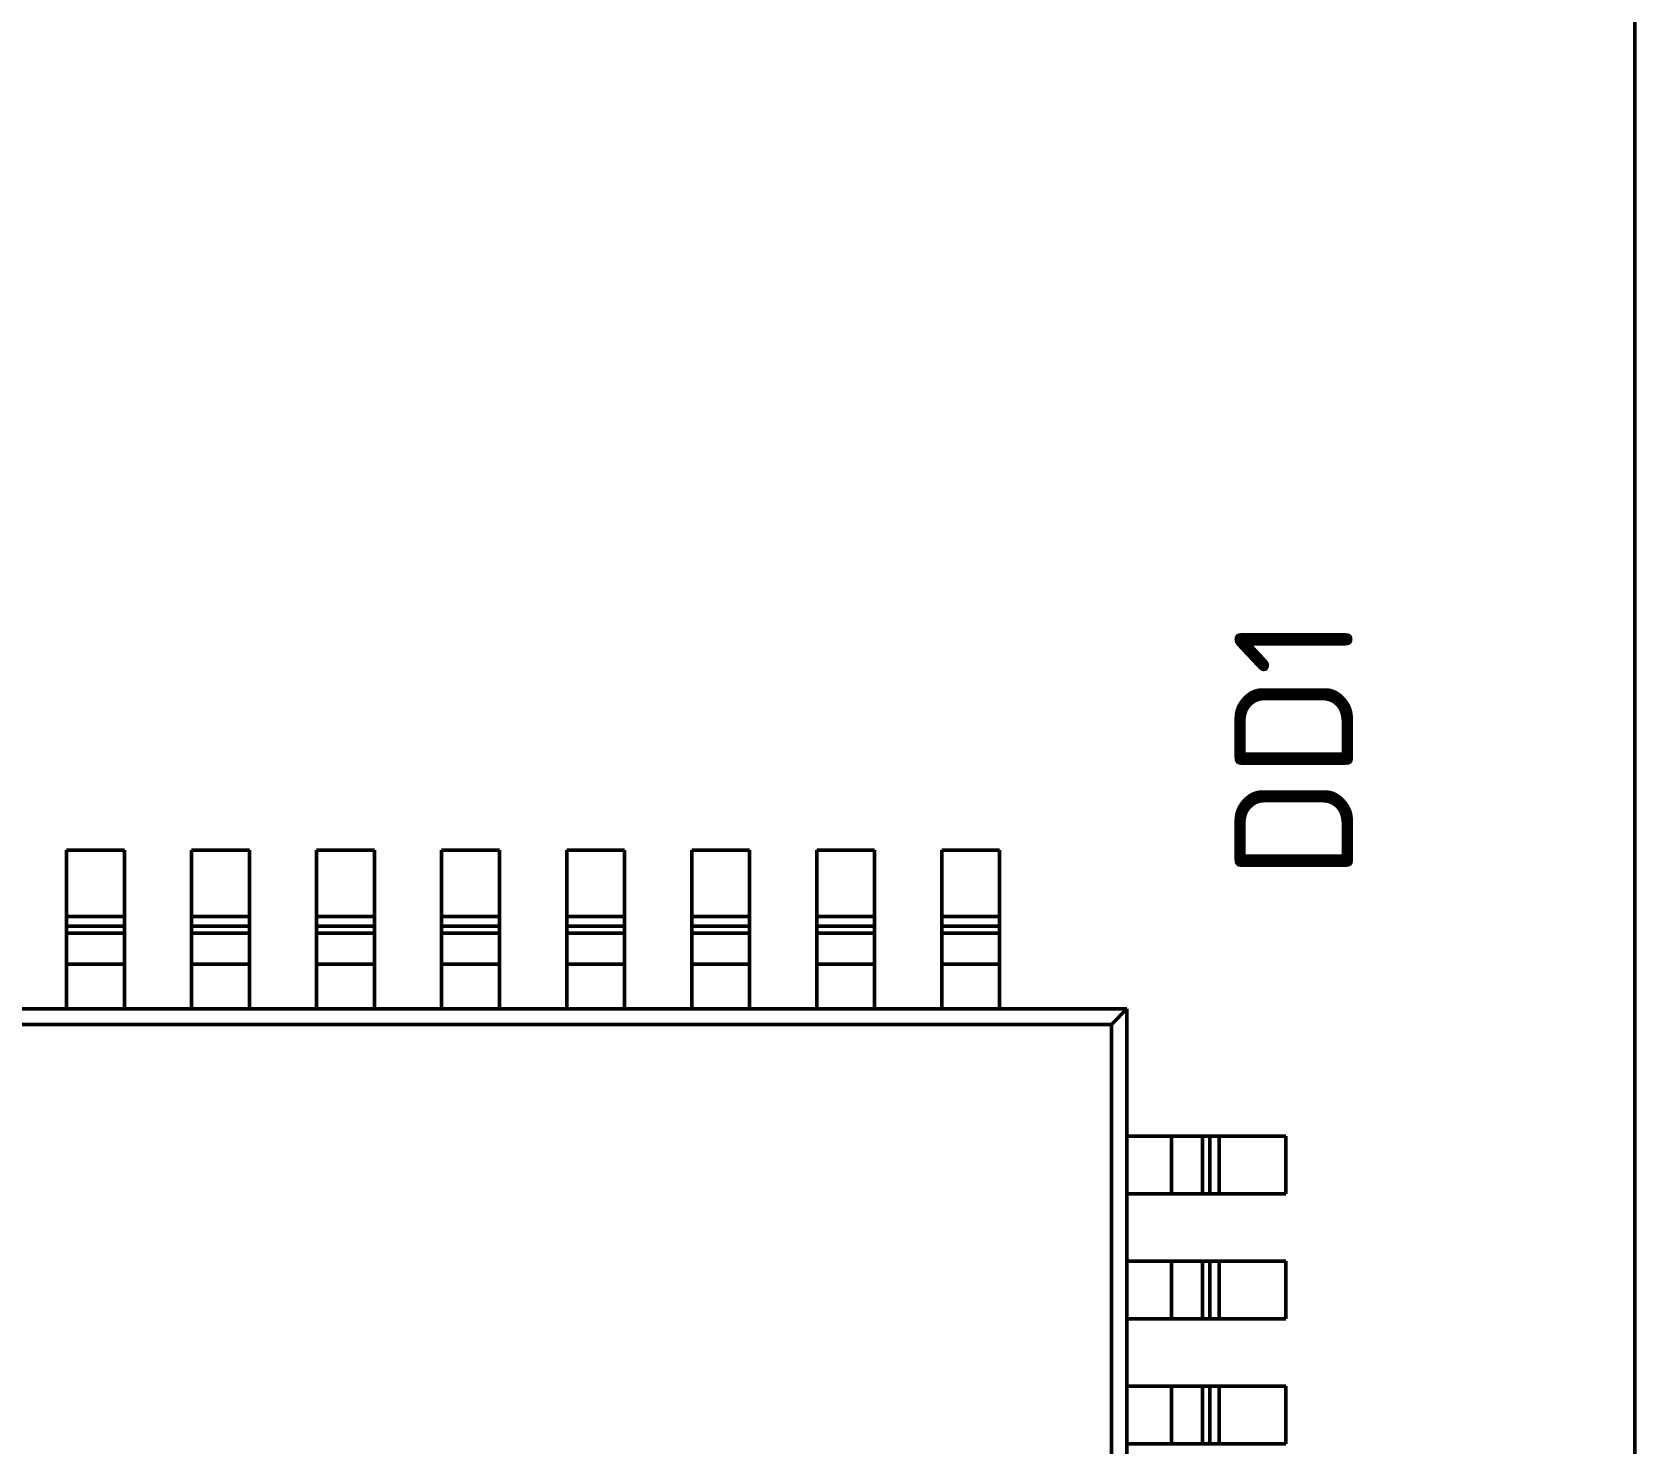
# Model space of a CAD drawing. Header units: millimetres. Extents: x 0 to 866, y 0 to 297.
# Drawn here: x 114.49 to 135, y 220.28 to 238.35 of the extents above; entities that cross this region are included whole.
import ezdxf

# ---------------------------------------------------------------- set-up
doc = ezdxf.new("R2010")
doc.units = ezdxf.units.MM
doc.layers.add('OSN50', color=3, linetype='Continuous', lineweight=50)
doc.layers.add('TEXT', color=1, linetype='Continuous', lineweight=30)
doc.styles.add('ISOCPEUR0', font='isocpeur.ttf', dxfattribs={"height": 3.704167})

msp = doc.modelspace()

# ---------------------------------------------------------------- linework, layer by layer
at = {"layer": 'OSN50', "color": 3}
for p, q in [((135, 245), (135, 171)), ((115.67, 227.882), (114.93, 227.882)), ((114.93, 227.882), (114.93, 225.85)), ((114.93, 227.882), (115.67, 227.882)), ((114.93, 227.882), (114.93, 227.03)), ((115.67, 227.882), (114.93, 227.882)), ((114.93, 227.882), (114.93, 225.85)), ((114.93, 227.882), (115.67, 227.882)), ((114.93, 227.882), (114.93, 227.03)), ((115.67, 225.85), (115.67, 227.882)), ((115.67, 227.882), (115.67, 227.03)), ((115.67, 225.85), (115.67, 227.882)), ((115.67, 227.882), (115.67, 227.03)), ((117.27, 227.882), (116.53, 227.882)), ((116.53, 227.882), (116.53, 225.85)), ((116.53, 227.882), (117.27, 227.882)), ((116.53, 227.882), (116.53, 227.03)), ((117.27, 227.882), (116.53, 227.882)), ((116.53, 227.882), (116.53, 225.85)), ((116.53, 227.882), (117.27, 227.882)), ((116.53, 227.882), (116.53, 227.03)), ((117.27, 225.85), (117.27, 227.882)), ((117.27, 227.882), (117.27, 227.03)), ((117.27, 225.85), (117.27, 227.882)), ((117.27, 227.882), (117.27, 227.03)), ((118.87, 227.882), (118.13, 227.882)), ((118.13, 227.882), (118.13, 225.85)), ((118.13, 227.882), (118.87, 227.882)), ((118.13, 227.882), (118.13, 227.03)), ((118.87, 227.882), (118.13, 227.882)), ((118.13, 227.882), (118.13, 225.85)), ((118.13, 227.882), (118.87, 227.882)), ((118.13, 227.882), (118.13, 227.03)), ((118.87, 225.85), (118.87, 227.882)), ((118.87, 227.882), (118.87, 227.03)), ((118.87, 225.85), (118.87, 227.882)), ((118.87, 227.882), (118.87, 227.03)), ((120.47, 227.882), (119.73, 227.882)), ((119.73, 227.882), (119.73, 225.85)), ((119.73, 227.882), (120.47, 227.882)), ((119.73, 227.882), (119.73, 227.03)), ((120.47, 227.882), (119.73, 227.882)), ((119.73, 227.882), (119.73, 225.85)), ((119.73, 227.882), (120.47, 227.882)), ((119.73, 227.882), (119.73, 227.03)), ((120.47, 225.85), (120.47, 227.882)), ((120.47, 227.882), (120.47, 227.03)), ((120.47, 225.85), (120.47, 227.882)), ((120.47, 227.882), (120.47, 227.03)), ((122.07, 227.882), (121.33, 227.882)), ((121.33, 227.882), (121.33, 225.85)), ((121.33, 227.882), (122.07, 227.882)), ((121.33, 227.882), (121.33, 227.03)), ((122.07, 227.882), (121.33, 227.882)), ((121.33, 227.882), (121.33, 225.85)), ((121.33, 227.882), (122.07, 227.882)), ((121.33, 227.882), (121.33, 227.03)), ((122.07, 225.85), (122.07, 227.882)), ((122.07, 227.882), (122.07, 227.03)), ((122.07, 225.85), (122.07, 227.882)), ((122.07, 227.882), (122.07, 227.03)), ((123.67, 227.882), (122.93, 227.882)), ((122.93, 227.882), (122.93, 225.85)), ((122.93, 227.882), (123.67, 227.882)), ((122.93, 227.882), (122.93, 227.03)), ((123.67, 227.882), (122.93, 227.882)), ((122.93, 227.882), (122.93, 225.85)), ((122.93, 227.882), (123.67, 227.882)), ((122.93, 227.882), (122.93, 227.03)), ((123.67, 225.85), (123.67, 227.882)), ((123.67, 227.882), (123.67, 227.03)), ((123.67, 225.85), (123.67, 227.882)), ((123.67, 227.882), (123.67, 227.03)), ((125.27, 227.882), (124.53, 227.882)), ((124.53, 227.882), (124.53, 225.85)), ((124.53, 227.882), (125.27, 227.882)), ((124.53, 227.882), (124.53, 227.03)), ((125.27, 227.882), (124.53, 227.882)), ((124.53, 227.882), (124.53, 225.85)), ((124.53, 227.882), (125.27, 227.882)), ((124.53, 227.882), (124.53, 227.03)), ((125.27, 225.85), (125.27, 227.882)), ((125.27, 227.882), (125.27, 227.03)), ((125.27, 225.85), (125.27, 227.882)), ((125.27, 227.882), (125.27, 227.03)), ((126.87, 227.882), (126.13, 227.882)), ((126.13, 227.882), (126.13, 225.85)), ((126.13, 227.882), (126.87, 227.882)), ((126.13, 227.882), (126.13, 227.03)), ((126.87, 227.882), (126.13, 227.882)), ((126.13, 227.882), (126.13, 225.85)), ((126.13, 227.882), (126.87, 227.882)), ((126.13, 227.882), (126.13, 227.03)), ((126.87, 225.85), (126.87, 227.882)), ((126.87, 227.882), (126.87, 227.03)), ((126.87, 225.85), (126.87, 227.882)), ((126.87, 227.882), (126.87, 227.03)), ((114.93, 227.03), (114.93, 227)), ((114.93, 227.03), (115.67, 227.03)), ((114.93, 227.03), (114.93, 227)), ((114.93, 227.03), (115.67, 227.03)), ((114.93, 227), (114.93, 226.972)), ((114.93, 227), (114.93, 226.972)), ((114.93, 226.972), (114.93, 226.948)), ((114.93, 226.972), (114.93, 226.948)), ((114.93, 226.948), (114.93, 226.93)), ((114.93, 226.948), (114.93, 226.93)), ((114.93, 226.93), (114.93, 226.916)), ((114.93, 226.93), (114.93, 226.916)), ((114.93, 226.916), (114.93, 226.908)), ((114.93, 226.916), (114.93, 226.908)), ((114.93, 226.908), (114.93, 226.816)), ((114.93, 226.908), (115.67, 226.908)), ((114.93, 226.908), (114.93, 226.816)), ((114.93, 226.908), (115.67, 226.908)), ((115.67, 227.03), (115.67, 227)), ((115.67, 227.03), (115.67, 227)), ((115.67, 227), (115.67, 226.972)), ((115.67, 227), (115.67, 226.972)), ((115.67, 226.972), (115.67, 226.948)), ((115.67, 226.972), (115.67, 226.948)), ((115.67, 226.948), (115.67, 226.93)), ((115.67, 226.948), (115.67, 226.93)), ((115.67, 226.93), (115.67, 226.916)), ((115.67, 226.93), (115.67, 226.916)), ((115.67, 226.908), (115.67, 226.916)), ((115.67, 226.908), (115.67, 226.916)), ((115.67, 226.908), (115.67, 226.816)), ((115.67, 226.908), (115.67, 226.816)), ((116.53, 227.03), (116.53, 227)), ((116.53, 227.03), (117.27, 227.03)), ((116.53, 227.03), (116.53, 227)), ((116.53, 227.03), (117.27, 227.03)), ((116.53, 227), (116.53, 226.972)), ((116.53, 227), (116.53, 226.972)), ((116.53, 226.972), (116.53, 226.948)), ((116.53, 226.972), (116.53, 226.948)), ((116.53, 226.948), (116.53, 226.93)), ((116.53, 226.948), (116.53, 226.93)), ((116.53, 226.93), (116.53, 226.916)), ((116.53, 226.93), (116.53, 226.916)), ((116.53, 226.916), (116.53, 226.908)), ((116.53, 226.916), (116.53, 226.908)), ((116.53, 226.908), (116.53, 226.816)), ((116.53, 226.908), (117.27, 226.908)), ((116.53, 226.908), (116.53, 226.816)), ((116.53, 226.908), (117.27, 226.908)), ((117.27, 227.03), (117.27, 227)), ((117.27, 227.03), (117.27, 227)), ((117.27, 227), (117.27, 226.972)), ((117.27, 227), (117.27, 226.972)), ((117.27, 226.972), (117.27, 226.948)), ((117.27, 226.972), (117.27, 226.948)), ((117.27, 226.948), (117.27, 226.93)), ((117.27, 226.948), (117.27, 226.93)), ((117.27, 226.93), (117.27, 226.916)), ((117.27, 226.93), (117.27, 226.916)), ((117.27, 226.916), (117.27, 226.908)), ((117.27, 226.916), (117.27, 226.908)), ((117.27, 226.908), (117.27, 226.816)), ((117.27, 226.908), (117.27, 226.816)), ((118.13, 227.03), (118.13, 227)), ((118.13, 227.03), (118.87, 227.03)), ((118.13, 227.03), (118.13, 227)), ((118.13, 227.03), (118.87, 227.03)), ((118.13, 227), (118.13, 226.972)), ((118.13, 227), (118.13, 226.972)), ((118.13, 226.972), (118.13, 226.948)), ((118.13, 226.972), (118.13, 226.948)), ((118.13, 226.948), (118.13, 226.93)), ((118.13, 226.948), (118.13, 226.93)), ((118.13, 226.93), (118.13, 226.916)), ((118.13, 226.93), (118.13, 226.916)), ((118.13, 226.916), (118.13, 226.908)), ((118.13, 226.916), (118.13, 226.908)), ((118.13, 226.908), (118.13, 226.816)), ((118.13, 226.908), (118.87, 226.908)), ((118.13, 226.908), (118.13, 226.816)), ((118.13, 226.908), (118.87, 226.908)), ((118.87, 227.03), (118.87, 227)), ((118.87, 227.03), (118.87, 227)), ((118.87, 227), (118.87, 226.972)), ((118.87, 227), (118.87, 226.972)), ((118.87, 226.972), (118.87, 226.948)), ((118.87, 226.972), (118.87, 226.948)), ((118.87, 226.948), (118.87, 226.93)), ((118.87, 226.948), (118.87, 226.93)), ((118.87, 226.93), (118.87, 226.916)), ((118.87, 226.93), (118.87, 226.916)), ((118.87, 226.916), (118.87, 226.908)), ((118.87, 226.916), (118.87, 226.908)), ((118.87, 226.908), (118.87, 226.816)), ((118.87, 226.908), (118.87, 226.816)), ((119.73, 227.03), (119.73, 227)), ((119.73, 227.03), (120.47, 227.03)), ((119.73, 227.03), (119.73, 227)), ((119.73, 227.03), (120.47, 227.03)), ((119.73, 227), (119.73, 226.972)), ((119.73, 227), (119.73, 226.972)), ((119.73, 226.972), (119.73, 226.948)), ((119.73, 226.972), (119.73, 226.948)), ((119.73, 226.948), (119.73, 226.93)), ((119.73, 226.948), (119.73, 226.93)), ((119.73, 226.93), (119.73, 226.916)), ((119.73, 226.93), (119.73, 226.916)), ((119.73, 226.916), (119.73, 226.908)), ((119.73, 226.916), (119.73, 226.908)), ((119.73, 226.908), (119.73, 226.816)), ((119.73, 226.908), (120.47, 226.908)), ((119.73, 226.908), (119.73, 226.816)), ((119.73, 226.908), (120.47, 226.908)), ((120.47, 227.03), (120.47, 227)), ((120.47, 227.03), (120.47, 227)), ((120.47, 227), (120.47, 226.972)), ((120.47, 227), (120.47, 226.972)), ((120.47, 226.972), (120.47, 226.948)), ((120.47, 226.972), (120.47, 226.948)), ((120.47, 226.948), (120.47, 226.93)), ((120.47, 226.948), (120.47, 226.93)), ((120.47, 226.93), (120.47, 226.916)), ((120.47, 226.93), (120.47, 226.916)), ((120.47, 226.916), (120.47, 226.908)), ((120.47, 226.916), (120.47, 226.908)), ((120.47, 226.908), (120.47, 226.816)), ((120.47, 226.908), (120.47, 226.816)), ((121.33, 227), (121.33, 227.03)), ((121.33, 227.03), (122.07, 227.03)), ((121.33, 227), (121.33, 227.03)), ((121.33, 227.03), (122.07, 227.03)), ((121.33, 227), (121.33, 226.972)), ((121.33, 227), (121.33, 226.972)), ((121.33, 226.972), (121.33, 226.948)), ((121.33, 226.972), (121.33, 226.948)), ((121.33, 226.948), (121.33, 226.93)), ((121.33, 226.948), (121.33, 226.93)), ((121.33, 226.93), (121.33, 226.916)), ((121.33, 226.93), (121.33, 226.916)), ((121.33, 226.916), (121.33, 226.908)), ((121.33, 226.916), (121.33, 226.908)), ((121.33, 226.908), (121.33, 226.816)), ((121.33, 226.908), (122.07, 226.908)), ((121.33, 226.908), (121.33, 226.816)), ((121.33, 226.908), (122.07, 226.908)), ((122.07, 227.03), (122.07, 227)), ((122.07, 227.03), (122.07, 227)), ((122.07, 227), (122.07, 226.972)), ((122.07, 227), (122.07, 226.972)), ((122.07, 226.972), (122.07, 226.948)), ((122.07, 226.972), (122.07, 226.948)), ((122.07, 226.948), (122.07, 226.93)), ((122.07, 226.948), (122.07, 226.93)), ((122.07, 226.93), (122.07, 226.916)), ((122.07, 226.93), (122.07, 226.916)), ((122.07, 226.916), (122.07, 226.908)), ((122.07, 226.916), (122.07, 226.908)), ((122.07, 226.908), (122.07, 226.816)), ((122.07, 226.908), (122.07, 226.816)), ((122.93, 227.03), (122.93, 227)), ((122.93, 227.03), (123.67, 227.03)), ((122.93, 227.03), (122.93, 227)), ((122.93, 227.03), (123.67, 227.03)), ((122.93, 227), (122.93, 226.972)), ((122.93, 227), (122.93, 226.972)), ((122.93, 226.972), (122.93, 226.948)), ((122.93, 226.972), (122.93, 226.948)), ((122.93, 226.948), (122.93, 226.93)), ((122.93, 226.948), (122.93, 226.93)), ((122.93, 226.93), (122.93, 226.916)), ((122.93, 226.93), (122.93, 226.916)), ((122.93, 226.916), (122.93, 226.908)), ((122.93, 226.916), (122.93, 226.908)), ((122.93, 226.908), (122.93, 226.816)), ((122.93, 226.908), (123.67, 226.908)), ((122.93, 226.908), (122.93, 226.816)), ((122.93, 226.908), (123.67, 226.908)), ((123.67, 227.03), (123.67, 227)), ((123.67, 227.03), (123.67, 227)), ((123.67, 227), (123.67, 226.972)), ((123.67, 227), (123.67, 226.972)), ((123.67, 226.972), (123.67, 226.948)), ((123.67, 226.972), (123.67, 226.948)), ((123.67, 226.948), (123.67, 226.93)), ((123.67, 226.948), (123.67, 226.93)), ((123.67, 226.93), (123.67, 226.916)), ((123.67, 226.93), (123.67, 226.916)), ((123.67, 226.916), (123.67, 226.908)), ((123.67, 226.916), (123.67, 226.908)), ((123.67, 226.908), (123.67, 226.816)), ((123.67, 226.908), (123.67, 226.816)), ((124.53, 227.03), (124.53, 227)), ((124.53, 227.03), (125.27, 227.03)), ((124.53, 227.03), (124.53, 227)), ((124.53, 227.03), (125.27, 227.03)), ((124.53, 227), (124.53, 226.972)), ((124.53, 227), (124.53, 226.972)), ((124.53, 226.972), (124.53, 226.948)), ((124.53, 226.972), (124.53, 226.948)), ((124.53, 226.948), (124.53, 226.93)), ((124.53, 226.948), (124.53, 226.93)), ((124.53, 226.93), (124.53, 226.916)), ((124.53, 226.93), (124.53, 226.916)), ((124.53, 226.908), (124.53, 226.916)), ((124.53, 226.908), (124.53, 226.916)), ((124.53, 226.908), (124.53, 226.816)), ((124.53, 226.908), (125.27, 226.908)), ((124.53, 226.908), (124.53, 226.816)), ((124.53, 226.908), (125.27, 226.908)), ((125.27, 227.03), (125.27, 227)), ((125.27, 227.03), (125.27, 227)), ((125.27, 227), (125.27, 226.972)), ((125.27, 227), (125.27, 226.972)), ((125.27, 226.972), (125.27, 226.948)), ((125.27, 226.972), (125.27, 226.948)), ((125.27, 226.948), (125.27, 226.93)), ((125.27, 226.948), (125.27, 226.93)), ((125.27, 226.93), (125.27, 226.916)), ((125.27, 226.93), (125.27, 226.916)), ((125.27, 226.908), (125.27, 226.916)), ((125.27, 226.908), (125.27, 226.916)), ((125.27, 226.908), (125.27, 226.816)), ((125.27, 226.908), (125.27, 226.816)), ((126.13, 227.03), (126.13, 227)), ((126.13, 227.03), (126.87, 227.03)), ((126.13, 227.03), (126.13, 227)), ((126.13, 227.03), (126.87, 227.03)), ((126.13, 227), (126.13, 226.972)), ((126.13, 227), (126.13, 226.972)), ((126.13, 226.972), (126.13, 226.948)), ((126.13, 226.972), (126.13, 226.948)), ((126.13, 226.948), (126.13, 226.93)), ((126.13, 226.948), (126.13, 226.93)), ((126.13, 226.93), (126.13, 226.916)), ((126.13, 226.93), (126.13, 226.916)), ((126.13, 226.916), (126.13, 226.908)), ((126.13, 226.916), (126.13, 226.908)), ((126.13, 226.908), (126.13, 226.816)), ((126.13, 226.908), (126.87, 226.908)), ((126.13, 226.908), (126.13, 226.816)), ((126.13, 226.908), (126.87, 226.908)), ((126.87, 227), (126.87, 227.03)), ((126.87, 227), (126.87, 227.03)), ((126.87, 227), (126.87, 226.972)), ((126.87, 227), (126.87, 226.972)), ((126.87, 226.972), (126.87, 226.948)), ((126.87, 226.972), (126.87, 226.948)), ((126.87, 226.948), (126.87, 226.93)), ((126.87, 226.948), (126.87, 226.93)), ((126.87, 226.93), (126.87, 226.916)), ((126.87, 226.93), (126.87, 226.916)), ((126.87, 226.916), (126.87, 226.908)), ((126.87, 226.916), (126.87, 226.908)), ((126.87, 226.908), (126.87, 226.816)), ((126.87, 226.908), (126.87, 226.816)), ((114.93, 226.816), (114.93, 226.79)), ((114.93, 226.816), (115.67, 226.816)), ((114.93, 226.816), (114.93, 226.79)), ((114.93, 226.816), (115.67, 226.816)), ((114.93, 226.79), (114.93, 226.744)), ((114.93, 226.79), (114.93, 226.744)), ((114.93, 226.744), (114.93, 226.68)), ((114.93, 226.744), (114.93, 226.68)), ((114.93, 226.68), (114.93, 226.602)), ((114.93, 226.68), (114.93, 226.602)), ((115.67, 226.816), (115.67, 226.79)), ((115.67, 226.816), (115.67, 226.79)), ((115.67, 226.79), (115.67, 226.744)), ((115.67, 226.79), (115.67, 226.744)), ((115.67, 226.744), (115.67, 226.68)), ((115.67, 226.744), (115.67, 226.68)), ((115.67, 226.68), (115.67, 226.602)), ((115.67, 226.68), (115.67, 226.602)), ((116.53, 226.816), (116.53, 226.79)), ((116.53, 226.816), (117.27, 226.816)), ((116.53, 226.816), (116.53, 226.79)), ((116.53, 226.816), (117.27, 226.816)), ((116.53, 226.79), (116.53, 226.744)), ((116.53, 226.79), (116.53, 226.744)), ((116.53, 226.744), (116.53, 226.68)), ((116.53, 226.744), (116.53, 226.68)), ((116.53, 226.68), (116.53, 226.602)), ((116.53, 226.68), (116.53, 226.602)), ((117.27, 226.816), (117.27, 226.79)), ((117.27, 226.816), (117.27, 226.79)), ((117.27, 226.79), (117.27, 226.744)), ((117.27, 226.79), (117.27, 226.744)), ((117.27, 226.744), (117.27, 226.68)), ((117.27, 226.744), (117.27, 226.68)), ((117.27, 226.68), (117.27, 226.602)), ((117.27, 226.68), (117.27, 226.602)), ((118.13, 226.816), (118.13, 226.79)), ((118.13, 226.816), (118.87, 226.816)), ((118.13, 226.816), (118.13, 226.79)), ((118.13, 226.816), (118.87, 226.816)), ((118.13, 226.79), (118.13, 226.744)), ((118.13, 226.79), (118.13, 226.744)), ((118.13, 226.744), (118.13, 226.68)), ((118.13, 226.744), (118.13, 226.68)), ((118.13, 226.68), (118.13, 226.602)), ((118.13, 226.68), (118.13, 226.602)), ((118.87, 226.816), (118.87, 226.79)), ((118.87, 226.816), (118.87, 226.79)), ((118.87, 226.79), (118.87, 226.744)), ((118.87, 226.79), (118.87, 226.744)), ((118.87, 226.744), (118.87, 226.68)), ((118.87, 226.744), (118.87, 226.68)), ((118.87, 226.68), (118.87, 226.602)), ((118.87, 226.68), (118.87, 226.602)), ((119.73, 226.816), (119.73, 226.79)), ((119.73, 226.816), (120.47, 226.816)), ((119.73, 226.816), (119.73, 226.79)), ((119.73, 226.816), (120.47, 226.816)), ((119.73, 226.79), (119.73, 226.744)), ((119.73, 226.79), (119.73, 226.744)), ((119.73, 226.744), (119.73, 226.68)), ((119.73, 226.744), (119.73, 226.68)), ((119.73, 226.68), (119.73, 226.602)), ((119.73, 226.68), (119.73, 226.602)), ((120.47, 226.816), (120.47, 226.79)), ((120.47, 226.816), (120.47, 226.79)), ((120.47, 226.79), (120.47, 226.744)), ((120.47, 226.79), (120.47, 226.744)), ((120.47, 226.744), (120.47, 226.68)), ((120.47, 226.744), (120.47, 226.68)), ((120.47, 226.68), (120.47, 226.602)), ((120.47, 226.68), (120.47, 226.602)), ((121.33, 226.79), (121.33, 226.816)), ((121.33, 226.816), (122.07, 226.816)), ((121.33, 226.79), (121.33, 226.816)), ((121.33, 226.816), (122.07, 226.816)), ((121.33, 226.79), (121.33, 226.744)), ((121.33, 226.79), (121.33, 226.744)), ((121.33, 226.744), (121.33, 226.68)), ((121.33, 226.744), (121.33, 226.68)), ((121.33, 226.68), (121.33, 226.602)), ((121.33, 226.68), (121.33, 226.602)), ((122.07, 226.816), (122.07, 226.79)), ((122.07, 226.816), (122.07, 226.79)), ((122.07, 226.79), (122.07, 226.744)), ((122.07, 226.79), (122.07, 226.744)), ((122.07, 226.744), (122.07, 226.68)), ((122.07, 226.744), (122.07, 226.68)), ((122.07, 226.68), (122.07, 226.602)), ((122.07, 226.68), (122.07, 226.602)), ((122.93, 226.816), (122.93, 226.79)), ((122.93, 226.816), (123.67, 226.816)), ((122.93, 226.816), (122.93, 226.79)), ((122.93, 226.816), (123.67, 226.816)), ((122.93, 226.79), (122.93, 226.744)), ((122.93, 226.79), (122.93, 226.744)), ((122.93, 226.744), (122.93, 226.68)), ((122.93, 226.744), (122.93, 226.68)), ((122.93, 226.68), (122.93, 226.602)), ((122.93, 226.68), (122.93, 226.602)), ((123.67, 226.816), (123.67, 226.79)), ((123.67, 226.816), (123.67, 226.79)), ((123.67, 226.79), (123.67, 226.744)), ((123.67, 226.79), (123.67, 226.744)), ((123.67, 226.744), (123.67, 226.68)), ((123.67, 226.744), (123.67, 226.68)), ((123.67, 226.68), (123.67, 226.602)), ((123.67, 226.68), (123.67, 226.602)), ((124.53, 226.816), (124.53, 226.79)), ((124.53, 226.816), (125.27, 226.816)), ((124.53, 226.816), (124.53, 226.79)), ((124.53, 226.816), (125.27, 226.816)), ((124.53, 226.79), (124.53, 226.744)), ((124.53, 226.79), (124.53, 226.744)), ((124.53, 226.744), (124.53, 226.68)), ((124.53, 226.744), (124.53, 226.68)), ((124.53, 226.68), (124.53, 226.602)), ((124.53, 226.68), (124.53, 226.602)), ((125.27, 226.816), (125.27, 226.79)), ((125.27, 226.816), (125.27, 226.79)), ((125.27, 226.79), (125.27, 226.744)), ((125.27, 226.79), (125.27, 226.744)), ((125.27, 226.744), (125.27, 226.68)), ((125.27, 226.744), (125.27, 226.68)), ((125.27, 226.68), (125.27, 226.602)), ((125.27, 226.68), (125.27, 226.602)), ((126.13, 226.816), (126.13, 226.79)), ((126.13, 226.816), (126.87, 226.816)), ((126.13, 226.816), (126.13, 226.79)), ((126.13, 226.816), (126.87, 226.816)), ((126.13, 226.79), (126.13, 226.744)), ((126.13, 226.79), (126.13, 226.744)), ((126.13, 226.744), (126.13, 226.68)), ((126.13, 226.744), (126.13, 226.68)), ((126.13, 226.68), (126.13, 226.602)), ((126.13, 226.68), (126.13, 226.602)), ((126.87, 226.79), (126.87, 226.816)), ((126.87, 226.79), (126.87, 226.816)), ((126.87, 226.79), (126.87, 226.744)), ((126.87, 226.79), (126.87, 226.744)), ((126.87, 226.744), (126.87, 226.68)), ((126.87, 226.744), (126.87, 226.68)), ((126.87, 226.68), (126.87, 226.602)), ((126.87, 226.68), (126.87, 226.602)), ((114.93, 226.602), (114.93, 226.514)), ((114.93, 226.602), (114.93, 226.514)), ((114.93, 226.514), (114.93, 226.42)), ((114.93, 226.514), (114.93, 226.42)), ((115.67, 226.602), (115.67, 226.514)), ((115.67, 226.602), (115.67, 226.514)), ((115.67, 226.42), (115.67, 226.514)), ((115.67, 226.42), (115.67, 226.514)), ((116.53, 226.602), (116.53, 226.514)), ((116.53, 226.602), (116.53, 226.514)), ((116.53, 226.514), (116.53, 226.42)), ((116.53, 226.514), (116.53, 226.42)), ((117.27, 226.602), (117.27, 226.514)), ((117.27, 226.602), (117.27, 226.514)), ((117.27, 226.514), (117.27, 226.42)), ((117.27, 226.514), (117.27, 226.42)), ((118.13, 226.602), (118.13, 226.514)), ((118.13, 226.602), (118.13, 226.514)), ((118.13, 226.514), (118.13, 226.42)), ((118.13, 226.514), (118.13, 226.42)), ((118.87, 226.602), (118.87, 226.514)), ((118.87, 226.602), (118.87, 226.514)), ((118.87, 226.514), (118.87, 226.42)), ((118.87, 226.514), (118.87, 226.42)), ((119.73, 226.602), (119.73, 226.514)), ((119.73, 226.602), (119.73, 226.514)), ((119.73, 226.514), (119.73, 226.42)), ((119.73, 226.514), (119.73, 226.42)), ((120.47, 226.602), (120.47, 226.514)), ((120.47, 226.602), (120.47, 226.514)), ((120.47, 226.514), (120.47, 226.42)), ((120.47, 226.514), (120.47, 226.42)), ((121.33, 226.602), (121.33, 226.514)), ((121.33, 226.602), (121.33, 226.514)), ((121.33, 226.514), (121.33, 226.42)), ((121.33, 226.514), (121.33, 226.42)), ((122.07, 226.602), (122.07, 226.514)), ((122.07, 226.602), (122.07, 226.514)), ((122.07, 226.514), (122.07, 226.42)), ((122.07, 226.514), (122.07, 226.42)), ((122.93, 226.602), (122.93, 226.514)), ((122.93, 226.602), (122.93, 226.514)), ((122.93, 226.514), (122.93, 226.42)), ((122.93, 226.514), (122.93, 226.42)), ((123.67, 226.602), (123.67, 226.514)), ((123.67, 226.602), (123.67, 226.514)), ((123.67, 226.514), (123.67, 226.42)), ((123.67, 226.514), (123.67, 226.42)), ((124.53, 226.602), (124.53, 226.514)), ((124.53, 226.602), (124.53, 226.514)), ((124.53, 226.42), (124.53, 226.514)), ((124.53, 226.42), (124.53, 226.514)), ((125.27, 226.602), (125.27, 226.514)), ((125.27, 226.602), (125.27, 226.514)), ((125.27, 226.42), (125.27, 226.514)), ((125.27, 226.42), (125.27, 226.514)), ((126.13, 226.602), (126.13, 226.514)), ((126.13, 226.602), (126.13, 226.514)), ((126.13, 226.514), (126.13, 226.42)), ((126.13, 226.514), (126.13, 226.42)), ((126.87, 226.602), (126.87, 226.514)), ((126.87, 226.602), (126.87, 226.514)), ((126.87, 226.514), (126.87, 226.42)), ((126.87, 226.514), (126.87, 226.42)), ((114.93, 226.42), (114.93, 225.85)), ((114.93, 226.42), (115.67, 226.42)), ((114.93, 226.42), (114.93, 225.85)), ((114.93, 226.42), (115.67, 226.42)), ((115.67, 226.42), (115.67, 225.85)), ((115.67, 226.42), (115.67, 225.85)), ((116.53, 226.42), (116.53, 225.85)), ((116.53, 226.42), (117.27, 226.42)), ((116.53, 226.42), (116.53, 225.85)), ((116.53, 226.42), (117.27, 226.42)), ((117.27, 226.42), (117.27, 225.85)), ((117.27, 226.42), (117.27, 225.85)), ((118.13, 226.42), (118.13, 225.85)), ((118.13, 226.42), (118.87, 226.42)), ((118.13, 226.42), (118.13, 225.85)), ((118.13, 226.42), (118.87, 226.42)), ((118.87, 226.42), (118.87, 225.85)), ((118.87, 226.42), (118.87, 225.85)), ((119.73, 226.42), (119.73, 225.85)), ((119.73, 226.42), (120.47, 226.42)), ((119.73, 226.42), (119.73, 225.85)), ((119.73, 226.42), (120.47, 226.42)), ((120.47, 226.42), (120.47, 225.85)), ((120.47, 226.42), (120.47, 225.85)), ((121.33, 226.42), (121.33, 225.85)), ((121.33, 226.42), (122.07, 226.42)), ((121.33, 226.42), (121.33, 225.85)), ((121.33, 226.42), (122.07, 226.42)), ((122.07, 226.42), (122.07, 225.85)), ((122.07, 226.42), (122.07, 225.85)), ((122.93, 226.42), (122.93, 225.85)), ((122.93, 226.42), (123.67, 226.42)), ((122.93, 226.42), (122.93, 225.85)), ((122.93, 226.42), (123.67, 226.42)), ((123.67, 226.42), (123.67, 225.85)), ((123.67, 226.42), (123.67, 225.85)), ((124.53, 226.42), (124.53, 225.85)), ((124.53, 226.42), (125.27, 226.42)), ((124.53, 226.42), (124.53, 225.85)), ((124.53, 226.42), (125.27, 226.42)), ((125.27, 226.42), (125.27, 225.85)), ((125.27, 226.42), (125.27, 225.85)), ((126.13, 226.42), (126.13, 225.85)), ((126.13, 226.42), (126.87, 226.42)), ((126.13, 226.42), (126.13, 225.85)), ((126.13, 226.42), (126.87, 226.42)), ((126.87, 226.42), (126.87, 225.85)), ((126.87, 226.42), (126.87, 225.85)), ((109.5, 225.85), (128.5, 225.85)), ((109.5, 225.85), (128.5, 225.85)), ((114.93, 225.85), (114.07, 225.85)), ((114.93, 225.85), (114.07, 225.85)), ((114.93, 225.85), (115.67, 225.85)), ((114.93, 225.85), (115.67, 225.85)), ((116.53, 225.85), (115.67, 225.85)), ((116.53, 225.85), (115.67, 225.85)), ((116.53, 225.85), (117.27, 225.85)), ((116.53, 225.85), (117.27, 225.85)), ((118.13, 225.85), (117.27, 225.85)), ((118.13, 225.85), (117.27, 225.85)), ((118.13, 225.85), (118.87, 225.85)), ((118.13, 225.85), (118.87, 225.85)), ((119.73, 225.85), (118.87, 225.85)), ((119.73, 225.85), (118.87, 225.85)), ((119.73, 225.85), (120.47, 225.85)), ((119.73, 225.85), (120.47, 225.85)), ((121.33, 225.85), (120.47, 225.85)), ((121.33, 225.85), (120.47, 225.85)), ((121.33, 225.85), (122.07, 225.85)), ((121.33, 225.85), (122.07, 225.85)), ((122.93, 225.85), (122.07, 225.85)), ((122.93, 225.85), (122.07, 225.85)), ((122.93, 225.85), (123.67, 225.85)), ((122.93, 225.85), (123.67, 225.85)), ((124.53, 225.85), (123.67, 225.85)), ((124.53, 225.85), (123.67, 225.85)), ((124.53, 225.85), (125.27, 225.85)), ((124.53, 225.85), (125.27, 225.85)), ((126.13, 225.85), (125.27, 225.85)), ((126.13, 225.85), (125.27, 225.85)), ((126.13, 225.85), (126.87, 225.85)), ((126.13, 225.85), (126.87, 225.85)), ((128.5, 225.85), (126.87, 225.85)), ((128.5, 225.85), (126.87, 225.85)), ((128.3, 225.65), (128.5, 225.85)), ((128.3, 225.65), (128.5, 225.85)), ((128.5, 224.22), (128.5, 225.85)), ((128.5, 225.85), (128.5, 205.85)), ((128.5, 224.22), (128.5, 225.85)), ((128.5, 225.85), (128.5, 205.85)), ((109.582, 225.65), (128.3, 225.65)), ((109.582, 225.65), (128.3, 225.65)), ((128.3, 225.65), (128.3, 206.05)), ((128.3, 225.65), (128.3, 206.05)), ((130.532, 224.22), (128.5, 224.22)), ((128.5, 224.22), (128.5, 223.48)), ((128.5, 224.22), (129.07, 224.22)), ((130.532, 224.22), (128.5, 224.22)), ((128.5, 224.22), (128.5, 223.48)), ((128.5, 224.22), (129.07, 224.22)), ((129.07, 224.22), (129.164, 224.22)), ((129.07, 224.22), (129.07, 223.48)), ((129.07, 224.22), (129.164, 224.22)), ((129.07, 224.22), (129.07, 223.48)), ((129.164, 224.22), (129.252, 224.22)), ((129.164, 224.22), (129.252, 224.22)), ((129.252, 224.22), (129.33, 224.22)), ((129.252, 224.22), (129.33, 224.22)), ((129.33, 224.22), (129.394, 224.22)), ((129.33, 224.22), (129.394, 224.22)), ((129.394, 224.22), (129.44, 224.22)), ((129.394, 224.22), (129.44, 224.22)), ((129.44, 224.22), (129.466, 224.22)), ((129.44, 224.22), (129.466, 224.22)), ((129.466, 224.22), (129.558, 224.22)), ((129.466, 224.22), (129.466, 223.48)), ((129.466, 224.22), (129.558, 224.22)), ((129.466, 224.22), (129.466, 223.48)), ((129.558, 224.22), (129.566, 224.22)), ((129.558, 224.22), (129.558, 223.48)), ((129.558, 224.22), (129.566, 224.22)), ((129.558, 224.22), (129.558, 223.48)), ((129.566, 224.22), (129.58, 224.22)), ((129.566, 224.22), (129.58, 224.22)), ((129.58, 224.22), (129.598, 224.22)), ((129.58, 224.22), (129.598, 224.22)), ((129.598, 224.22), (129.622, 224.22)), ((129.598, 224.22), (129.622, 224.22)), ((129.622, 224.22), (129.65, 224.22)), ((129.622, 224.22), (129.65, 224.22)), ((129.65, 224.22), (129.68, 224.22)), ((129.65, 224.22), (129.68, 224.22)), ((129.68, 224.22), (130.532, 224.22)), ((129.68, 224.22), (129.68, 223.48)), ((129.68, 224.22), (130.532, 224.22)), ((129.68, 224.22), (129.68, 223.48)), ((130.532, 223.48), (130.532, 224.22)), ((130.532, 224.22), (130.532, 223.48)), ((130.532, 223.48), (130.532, 224.22)), ((130.532, 224.22), (130.532, 223.48)), ((128.5, 222.62), (128.5, 223.48)), ((128.5, 223.48), (130.532, 223.48)), ((128.5, 223.48), (129.07, 223.48)), ((128.5, 222.62), (128.5, 223.48)), ((128.5, 223.48), (130.532, 223.48)), ((128.5, 223.48), (129.07, 223.48)), ((129.07, 223.48), (129.164, 223.48)), ((129.07, 223.48), (129.164, 223.48)), ((129.164, 223.48), (129.252, 223.48)), ((129.164, 223.48), (129.252, 223.48)), ((129.252, 223.48), (129.33, 223.48)), ((129.252, 223.48), (129.33, 223.48)), ((129.33, 223.48), (129.394, 223.48)), ((129.33, 223.48), (129.394, 223.48)), ((129.394, 223.48), (129.44, 223.48)), ((129.394, 223.48), (129.44, 223.48)), ((129.44, 223.48), (129.466, 223.48)), ((129.44, 223.48), (129.466, 223.48)), ((129.466, 223.48), (129.558, 223.48)), ((129.466, 223.48), (129.558, 223.48)), ((129.558, 223.48), (129.566, 223.48)), ((129.558, 223.48), (129.566, 223.48)), ((129.566, 223.48), (129.58, 223.48)), ((129.566, 223.48), (129.58, 223.48)), ((129.58, 223.48), (129.598, 223.48)), ((129.58, 223.48), (129.598, 223.48)), ((129.598, 223.48), (129.622, 223.48)), ((129.598, 223.48), (129.622, 223.48)), ((129.622, 223.48), (129.65, 223.48)), ((129.622, 223.48), (129.65, 223.48)), ((129.65, 223.48), (129.68, 223.48)), ((129.65, 223.48), (129.68, 223.48)), ((129.68, 223.48), (130.532, 223.48)), ((129.68, 223.48), (130.532, 223.48)), ((130.532, 222.62), (128.5, 222.62)), ((128.5, 222.62), (128.5, 221.88)), ((128.5, 222.62), (129.07, 222.62)), ((130.532, 222.62), (128.5, 222.62)), ((128.5, 222.62), (128.5, 221.88)), ((128.5, 222.62), (129.07, 222.62)), ((129.07, 222.62), (129.164, 222.62)), ((129.07, 222.62), (129.07, 221.88)), ((129.07, 222.62), (129.164, 222.62)), ((129.07, 222.62), (129.07, 221.88)), ((129.164, 222.62), (129.252, 222.62)), ((129.164, 222.62), (129.252, 222.62)), ((129.252, 222.62), (129.33, 222.62)), ((129.252, 222.62), (129.33, 222.62)), ((129.33, 222.62), (129.394, 222.62)), ((129.33, 222.62), (129.394, 222.62)), ((129.394, 222.62), (129.44, 222.62)), ((129.394, 222.62), (129.44, 222.62)), ((129.44, 222.62), (129.466, 222.62)), ((129.44, 222.62), (129.466, 222.62)), ((129.466, 222.62), (129.558, 222.62)), ((129.466, 222.62), (129.466, 221.88)), ((129.466, 222.62), (129.558, 222.62)), ((129.466, 222.62), (129.466, 221.88)), ((129.558, 222.62), (129.566, 222.62)), ((129.558, 222.62), (129.558, 221.88)), ((129.558, 222.62), (129.566, 222.62)), ((129.558, 222.62), (129.558, 221.88)), ((129.566, 222.62), (129.58, 222.62)), ((129.566, 222.62), (129.58, 222.62)), ((129.58, 222.62), (129.598, 222.62)), ((129.58, 222.62), (129.598, 222.62)), ((129.598, 222.62), (129.622, 222.62)), ((129.598, 222.62), (129.622, 222.62)), ((129.622, 222.62), (129.65, 222.62)), ((129.622, 222.62), (129.65, 222.62)), ((129.65, 222.62), (129.68, 222.62)), ((129.65, 222.62), (129.68, 222.62)), ((129.68, 222.62), (130.532, 222.62)), ((129.68, 222.62), (129.68, 221.88)), ((129.68, 222.62), (130.532, 222.62)), ((129.68, 222.62), (129.68, 221.88)), ((130.532, 221.88), (130.532, 222.62)), ((130.532, 222.62), (130.532, 221.88)), ((130.532, 221.88), (130.532, 222.62)), ((130.532, 222.62), (130.532, 221.88)), ((128.5, 221.02), (128.5, 221.88)), ((128.5, 221.88), (130.532, 221.88)), ((128.5, 221.88), (129.07, 221.88)), ((128.5, 221.02), (128.5, 221.88)), ((128.5, 221.88), (130.532, 221.88)), ((128.5, 221.88), (129.07, 221.88)), ((129.07, 221.88), (129.164, 221.88)), ((129.07, 221.88), (129.164, 221.88)), ((129.164, 221.88), (129.252, 221.88)), ((129.164, 221.88), (129.252, 221.88)), ((129.252, 221.88), (129.33, 221.88)), ((129.252, 221.88), (129.33, 221.88)), ((129.33, 221.88), (129.394, 221.88)), ((129.33, 221.88), (129.394, 221.88)), ((129.394, 221.88), (129.44, 221.88)), ((129.394, 221.88), (129.44, 221.88)), ((129.44, 221.88), (129.466, 221.88)), ((129.44, 221.88), (129.466, 221.88)), ((129.466, 221.88), (129.558, 221.88)), ((129.466, 221.88), (129.558, 221.88)), ((129.558, 221.88), (129.566, 221.88)), ((129.558, 221.88), (129.566, 221.88)), ((129.566, 221.88), (129.58, 221.88)), ((129.566, 221.88), (129.58, 221.88)), ((129.58, 221.88), (129.598, 221.88)), ((129.58, 221.88), (129.598, 221.88)), ((129.598, 221.88), (129.622, 221.88)), ((129.598, 221.88), (129.622, 221.88)), ((129.622, 221.88), (129.65, 221.88)), ((129.622, 221.88), (129.65, 221.88)), ((129.65, 221.88), (129.68, 221.88)), ((129.65, 221.88), (129.68, 221.88)), ((129.68, 221.88), (130.532, 221.88)), ((129.68, 221.88), (130.532, 221.88)), ((130.532, 221.02), (128.5, 221.02)), ((128.5, 221.02), (128.5, 220.28)), ((128.5, 221.02), (129.07, 221.02)), ((130.532, 221.02), (128.5, 221.02)), ((128.5, 221.02), (128.5, 220.28)), ((128.5, 221.02), (129.07, 221.02)), ((129.07, 221.02), (129.164, 221.02)), ((129.07, 221.02), (129.07, 220.28)), ((129.07, 221.02), (129.164, 221.02)), ((129.07, 221.02), (129.07, 220.28)), ((129.164, 221.02), (129.252, 221.02)), ((129.164, 221.02), (129.252, 221.02)), ((129.252, 221.02), (129.33, 221.02)), ((129.252, 221.02), (129.33, 221.02)), ((129.33, 221.02), (129.394, 221.02)), ((129.33, 221.02), (129.394, 221.02)), ((129.394, 221.02), (129.44, 221.02)), ((129.394, 221.02), (129.44, 221.02)), ((129.44, 221.02), (129.466, 221.02)), ((129.44, 221.02), (129.466, 221.02)), ((129.466, 221.02), (129.558, 221.02)), ((129.466, 221.02), (129.466, 220.28)), ((129.466, 221.02), (129.558, 221.02)), ((129.466, 221.02), (129.466, 220.28)), ((129.558, 221.02), (129.566, 221.02)), ((129.558, 221.02), (129.558, 220.28)), ((129.558, 221.02), (129.566, 221.02)), ((129.558, 221.02), (129.558, 220.28)), ((129.566, 221.02), (129.58, 221.02)), ((129.566, 221.02), (129.58, 221.02)), ((129.58, 221.02), (129.598, 221.02)), ((129.58, 221.02), (129.598, 221.02)), ((129.598, 221.02), (129.622, 221.02)), ((129.598, 221.02), (129.622, 221.02)), ((129.622, 221.02), (129.65, 221.02)), ((129.622, 221.02), (129.65, 221.02)), ((129.65, 221.02), (129.68, 221.02)), ((129.65, 221.02), (129.68, 221.02)), ((129.68, 221.02), (130.532, 221.02)), ((129.68, 221.02), (129.68, 220.28)), ((129.68, 221.02), (130.532, 221.02)), ((129.68, 221.02), (129.68, 220.28)), ((130.532, 220.28), (130.532, 221.02)), ((130.532, 221.02), (130.532, 220.28)), ((130.532, 220.28), (130.532, 221.02)), ((130.532, 221.02), (130.532, 220.28)), ((128.5, 220.28), (129.07, 220.28)), ((128.5, 220.28), (129.07, 220.28)), ((129.07, 220.28), (129.164, 220.28)), ((129.07, 220.28), (129.164, 220.28)), ((129.164, 220.28), (129.252, 220.28)), ((129.164, 220.28), (129.252, 220.28)), ((129.252, 220.28), (129.33, 220.28)), ((129.252, 220.28), (129.33, 220.28)), ((129.33, 220.28), (129.394, 220.28)), ((129.33, 220.28), (129.394, 220.28)), ((129.394, 220.28), (129.44, 220.28)), ((129.394, 220.28), (129.44, 220.28)), ((129.44, 220.28), (129.466, 220.28)), ((129.44, 220.28), (129.466, 220.28)), ((129.466, 220.28), (129.558, 220.28)), ((129.466, 220.28), (129.558, 220.28)), ((129.558, 220.28), (129.566, 220.28)), ((129.558, 220.28), (129.566, 220.28)), ((129.566, 220.28), (129.58, 220.28)), ((129.566, 220.28), (129.58, 220.28)), ((129.58, 220.28), (129.598, 220.28)), ((129.58, 220.28), (129.598, 220.28)), ((129.598, 220.28), (129.622, 220.28)), ((129.598, 220.28), (129.622, 220.28)), ((129.622, 220.28), (129.65, 220.28)), ((129.622, 220.28), (129.65, 220.28)), ((129.65, 220.28), (129.68, 220.28)), ((129.65, 220.28), (129.68, 220.28)), ((129.68, 220.28), (130.532, 220.28)), ((129.68, 220.28), (130.532, 220.28))]:
    msp.add_line(p, q, dxfattribs=at)

# ---------------------------------------------------------------- texts
at = {"layer": 'TEXT', "color": 1, "style": 'ISOCPEUR0'}
msp.add_text('DD1', height=1.5158, rotation=90, dxfattribs=at).set_placement((131.391, 227.503))

doc.saveas('drawing.dxf')
